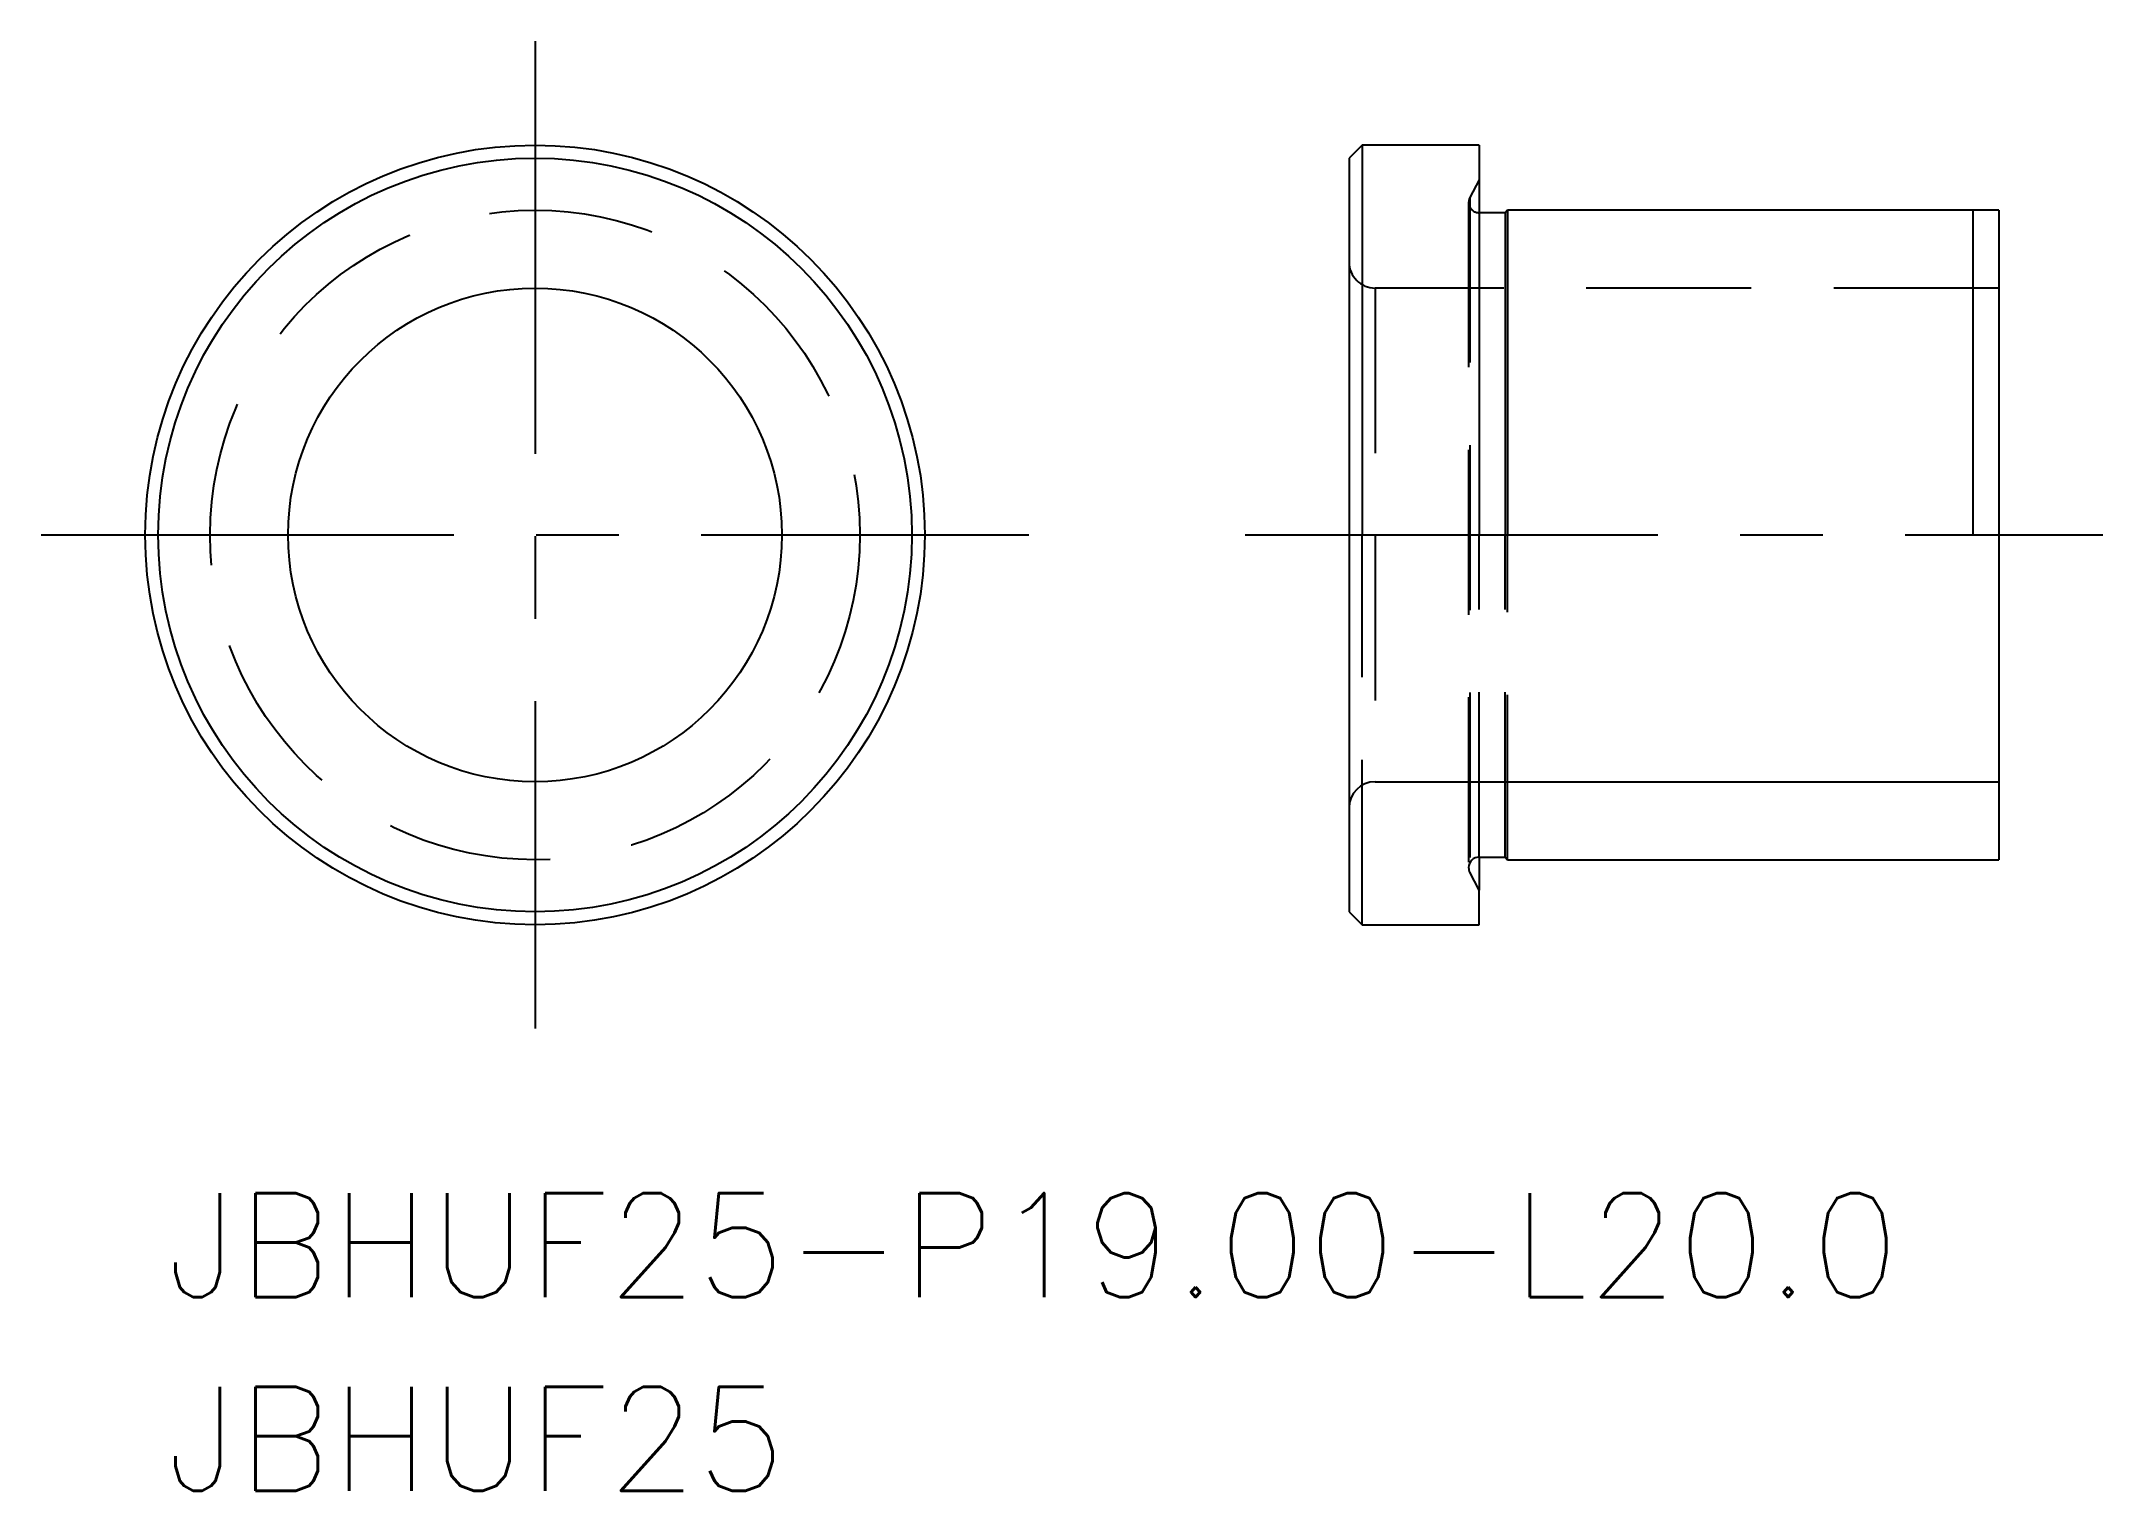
# Model space of a CAD drawing. Extents: x -4 to 75.3, y -11.8 to 44.
import ezdxf

# ---------------------------------------------------------------- set-up
doc = ezdxf.new("R2010")
doc.units = 0
doc.header["$LTSCALE"] = 0.5
doc.linetypes.add('CENTER', pattern=[50.8, 31.75, -6.35, 6.35, -6.35])
doc.linetypes.add('DASHED', pattern=[19.05, 12.7, -6.35])
for name, color, linetype in [('MSM_CENTER', 1, 'CENTER'), ('MSM_CONTINUOUS', 7, 'CONTINUOUS'), ('MSM_DASHED', 4, 'DASHED'), ('MSM_NARROW', 5, 'CONTINUOUS'), ('MSM_PART_NUMBER', 7, 'CONTINUOUS')]:
    doc.layers.add(name, color=color, linetype=linetype)
doc.styles.get("Standard").update_dxf_attribs({"font": 'txt.shx', "height": 3, "bigfont": 'bigfont.shx'})

msp = doc.modelspace()

# ---------------------------------------------------------------- linework, layer by layer
at = {"layer": 'MSM_CENTER', "linetype": 'CENTER'}
for p, q in [((15, 44), (15, 6)), ((15, 42.219), (15, 41.826)), ((-4, 25), (34, 25)), ((42.326, 25), (75.326, 25))]:
    msp.add_line(p, q, dxfattribs=at)
at = {"layer": 'MSM_CONTINUOUS'}
for p, q in [((46.826, 40), (46.326, 39.5)), ((51.326, 40), (46.826, 40)), ((46.826, 40), (46.826, 25)), ((51.326, 40), (51.326, 25)), ((52.326, 37.4), (51.326, 37.4)), ((52.426, 37.5), (52.326, 37.4)), ((52.326, 37.4), (52.326, 25)), ((71.326, 37.5), (52.426, 37.5)), ((52.426, 37.5), (52.426, 25)), ((71.326, 37.5), (71.326, 12.5)), ((47.326, 15.5), (71.326, 15.5)), ((51.326, 11.334), (50.971, 12.015)), ((51.326, 12.6), (52.326, 12.6)), ((51.326, 12.6), (51.326, 11.334)), ((52.326, 12.6), (52.426, 12.5)), ((52.426, 12.5), (71.326, 12.5)), ((51.326, 10), (51.326, 11.334)), ((46.326, 10.5), (46.826, 10)), ((46.826, 10), (51.326, 10))]:
    msp.add_line(p, q, dxfattribs=at)
at = {"layer": 'MSM_CONTINUOUS', "linetype": 'CONTINUOUS'}
msp.add_line((46.326, 39.5), (46.326, 10.5), dxfattribs=at)
for radius in [15, 9.5]:
    msp.add_circle((15, 25), radius, dxfattribs=at)
at = {"layer": 'MSM_CONTINUOUS'}
msp.add_circle((15, 25), 14.5, dxfattribs=at)
for centre, radius, start, end in [((47.326, 14.5), 1, 90, 180), ((51.326, 12.2), 0.4, 90, 180), ((51.326, 12.2), 0.4, 180, 207.5)]:
    msp.add_arc(centre, radius, start, end, dxfattribs=at)
at = {"layer": 'MSM_DASHED'}
for p, q in [((51.326, 38.666), (50.971, 37.985)), ((50.926, 37.8), (50.926, 12.2)), ((50.971, 37.985), (50.971, 12.015)), ((71.326, 34.5), (47.326, 34.5)), ((47.326, 34.5), (47.326, 15.5)), ((46.826, 10), (46.826, 25)), ((51.326, 12.6), (51.326, 25)), ((52.326, 12.6), (52.326, 25)), ((52.426, 12.5), (52.426, 25))]:
    msp.add_line(p, q, dxfattribs=at)
at = {"layer": 'MSM_DASHED', "linetype": 'DASHED'}
msp.add_circle((15, 25), 12.5, dxfattribs=at)
at = {"layer": 'MSM_DASHED'}
for centre, radius, start in [((51.326, 37.8), 0.4, 152.5), ((47.326, 35.5), 1, 180)]:
    msp.add_arc(centre, radius, start, 270, dxfattribs=at)
at = {"layer": 'MSM_NARROW'}
msp.add_line((70.326, 37.5), (70.326, 25), dxfattribs=at)

# ---------------------------------------------------------------- texts
at = {"layer": 'MSM_PART_NUMBER', "linetype": 'CONTINUOUS'}
for s, p in [('JBHUF25-P19.00-L20.0', (0.819, -4.331)), ('JBHUF25', (0.819, -11.786))]:
    msp.add_text(s, height=4, dxfattribs=at).set_placement(p)

doc.saveas('drawing.dxf')
